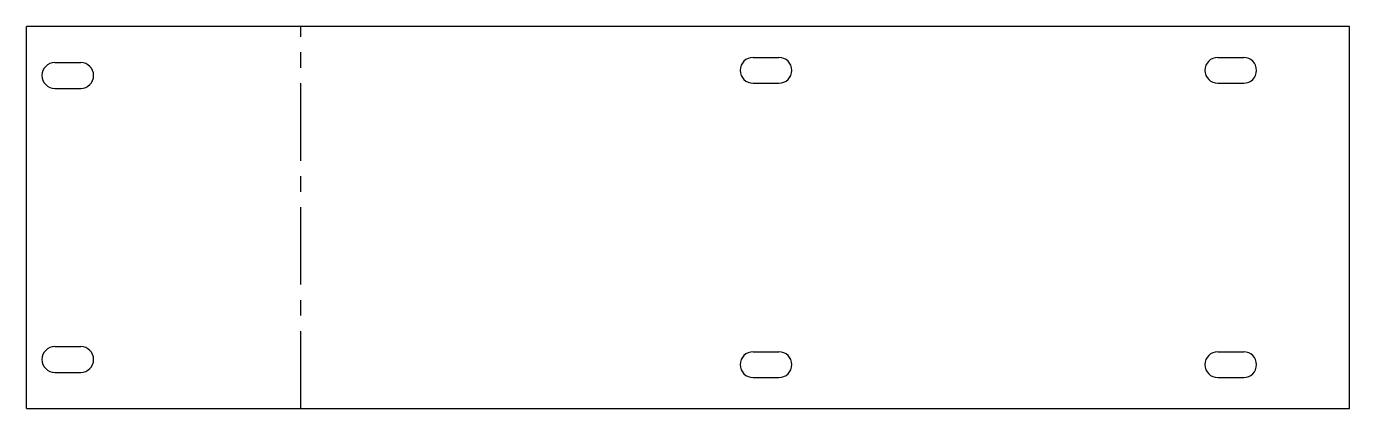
# Model space of a CAD drawing. Extents: x -69 to 187, y 0 to 74.
import ezdxf

# ---------------------------------------------------------------- set-up
doc = ezdxf.new("R2010")
doc.units = 0
doc.header["$MEASUREMENT"] = 0
doc.linetypes.add('AXES', pattern=[24, 15, -3, 3, -3])
doc.layers.get('0').update_dxf_attribs({"linetype": 'CONTINUOUS'})

msp = doc.modelspace()

# ---------------------------------------------------------------- linework, layer by layer
at = {"color": 7}
for p, q in [((187, 74), (-69.201325, 74)), ((-69.201325, 0), (-69.201325, 74)), ((187, 0), (187, 74)), ((-69.201325, 0), (187, 0))]:
    msp.add_line(p, q, dxfattribs=at)
at = {"color": 1, "linetype": 'AXES'}
msp.add_line((-16.100662, 0), (-16.100662, 74), dxfattribs=at)
at = {"color": 7, "ltscale": 0.125}
for p, q in [((-63.701325, 67), (-58.701325, 67)), ((71.5, 68), (76.5, 68)), ((161.5, 68), (166.5, 68)), ((-63.701325, 62), (-58.701325, 62)), ((71.5, 63), (76.5, 63)), ((161.5, 63), (166.5, 63)), ((-63.701325, 12), (-58.701325, 12)), ((71.5, 11), (76.5, 11)), ((161.5, 11), (166.5, 11)), ((-63.701325, 7), (-58.701325, 7)), ((71.5, 6), (76.5, 6)), ((161.5, 6), (166.5, 6))]:
    msp.add_line(p, q, dxfattribs=at)
at = {"color": 7}
for centre, start, end in [((-63.701325, 64.5), 90, 270), ((-58.701325, 64.5), 270, 90), ((71.5, 65.5), 90, 270), ((76.5, 65.5), 270, 90), ((161.5, 65.5), 90, 270), ((166.5, 65.5), 270, 90), ((-63.701325, 9.5), 90, 270), ((-58.701325, 9.5), 270, 90), ((71.5, 8.5), 90, 270), ((76.5, 8.5), 270, 90), ((161.5, 8.5), 90, 270), ((166.5, 8.5), 270, 90)]:
    msp.add_arc(centre, 2.5, start, end, dxfattribs=at)

doc.saveas('drawing.dxf')
